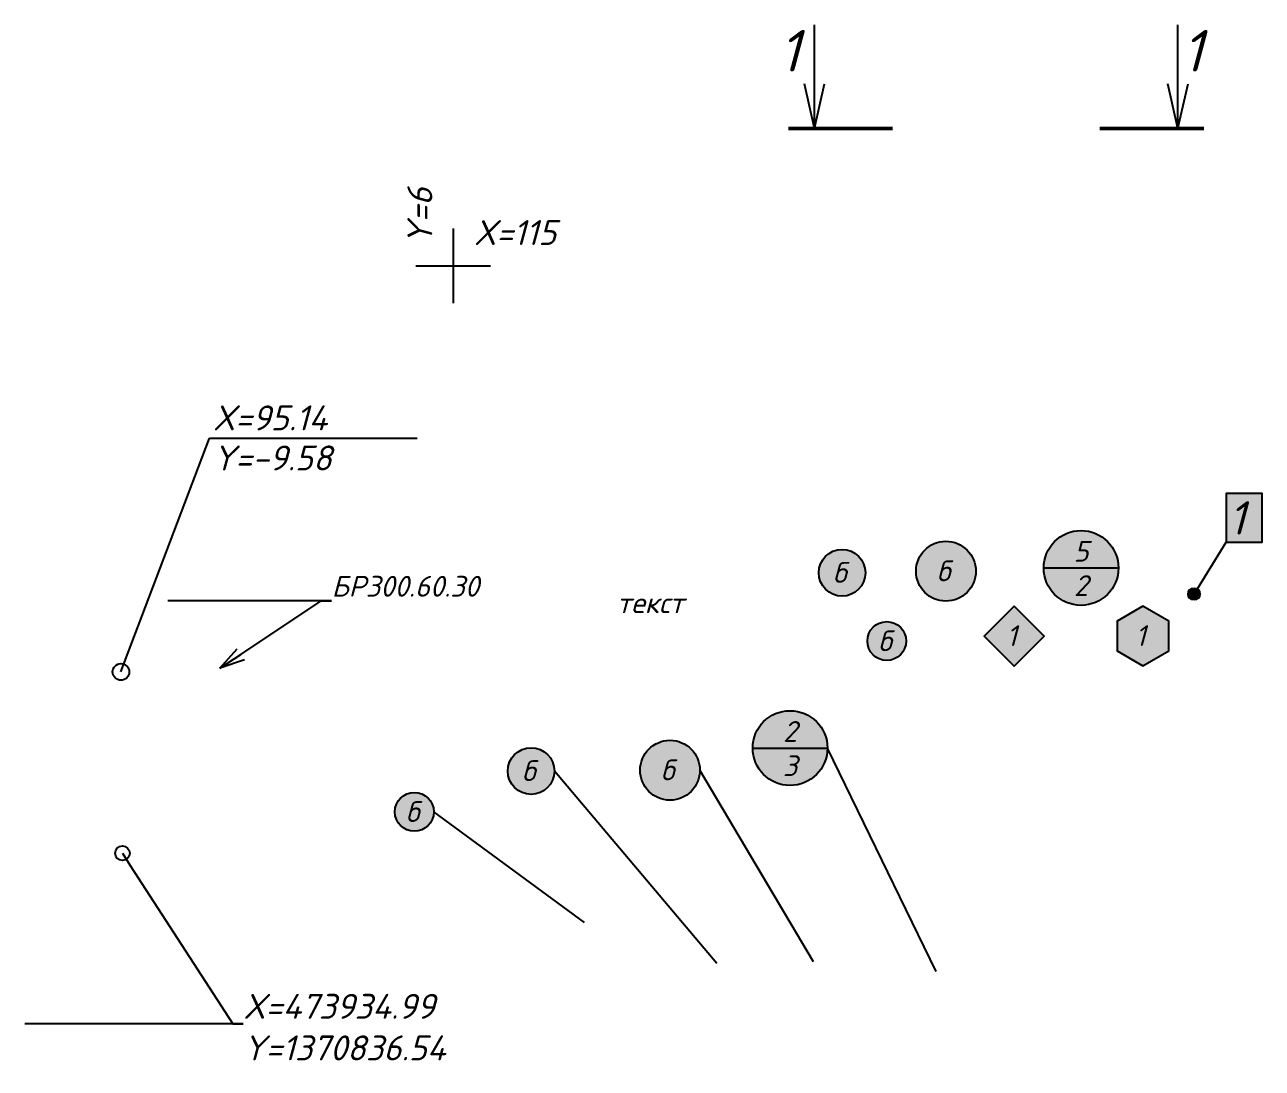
# Model space of a CAD drawing. Header units: millimetres. Extents: x -343 to 256, y -115 to 176.
# Drawn here: x -14.2 to 45.4, y 76.1 to 126.3 of the extents above; entities that cross this region are included whole.
import ezdxf
from ezdxf import colors
from ezdxf.entities.mleader import LeaderData, LeaderLine
from ezdxf.enums import TextEntityAlignment as Align
from ezdxf.math import Vec2, Vec3

# ---------------------------------------------------------------- set-up
doc = ezdxf.new("R2010")
doc.units = ezdxf.units.MM
doc.layers.add('06 рз', color=7, linetype='Continuous')
doc.layers.add('_сетка', color=7, linetype='Continuous')
doc.styles.get("Standard").update_dxf_attribs({"font": 'isocpeui.ttf', "height": 2.6})
doc.styles.add('Аннотации', font='isocpeui.ttf', dxfattribs={"height": 1})

# ---------------------------------------------------------------- blocks, each defined once
blk = doc.blocks.new('*U124')
at = {"lineweight": 20, "true_color": 0xffffff, "transparency": 16777216}
h = blk.add_hatch(color=7, dxfattribs=at)
edge = h.paths.add_edge_path()
edge.add_arc((0, 0), 1.44, 0, 360)
at = {"color": 0, "linetype": 'Continuous', "lineweight": -2, "transparency": 16777216}
blk.add_circle((0, 0), 1.44, dxfattribs=at)
at = {"color": 0, "linetype": 'ByBlock', "lineweight": -2, "ltscale": 100, "transparency": 16777216, "style": 'Аннотации'}
blk.add_attdef('ТЕКСТ', text='', height=1, dxfattribs=at).set_placement((-0.12, 0.021), align=Align.MIDDLE)
blk = doc.blocks.new('*U62')
at = {"lineweight": 20, "true_color": 0xffffff, "transparency": 16777216}
h = blk.add_hatch(color=7, dxfattribs=at)
edge = h.paths.add_edge_path()
edge.add_arc((0, 0), 1.8, 0, 360)
at = {"linetype": 'ByBlock', "lineweight": -2, "transparency": 16777216}
blk.add_lwpolyline([(-1.8, 0), (1.8, 0)], dxfattribs=at)
blk.add_circle((0, 0), 1.8, dxfattribs=at)
at = {"color": 0, "linetype": 'ByBlock', "lineweight": -2, "ltscale": 100, "transparency": 16777216, "style": 'Аннотации'}
blk.add_attdef('ТИП', text='', height=1, dxfattribs=at).set_placement((0, 0), align=Align.BOTTOM_CENTER)
at = {"color": 18, "linetype": 'ByBlock', "lineweight": -2, "ltscale": 100, "true_color": 0x000000, "transparency": 16777216, "style": 'Аннотации'}
blk.add_attdef('КОЛ-ВО', text='', height=1, dxfattribs=at).set_placement((0, -0.35), align=Align.TOP_CENTER)
blk = doc.blocks.new('круг_оз')
at = {"lineweight": 20, "true_color": 0xffffff, "transparency": 16777216}
h = blk.add_hatch(color=7, dxfattribs=at)
edge = h.paths.add_edge_path()
edge.add_arc((0, 0), 1.8, 0, 360)
at = {"linetype": 'ByBlock', "lineweight": -2, "transparency": 16777216}
blk.add_lwpolyline([(-1.8, 0), (1.8, 0)], dxfattribs=at)
blk.add_circle((0, 0), 1.8, dxfattribs=at)
at = {"color": 0, "linetype": 'ByBlock', "lineweight": -2, "ltscale": 100, "transparency": 16777216, "style": 'Аннотации'}
blk.add_attdef('ТИП', text='', height=1, dxfattribs=at).set_placement((0, 0), align=Align.BOTTOM_CENTER)
at = {"color": 18, "linetype": 'ByBlock', "lineweight": -2, "ltscale": 100, "true_color": 0x000000, "transparency": 16777216, "style": 'Аннотации'}
blk.add_attdef('КОЛ-ВО', text='', height=1, dxfattribs=at).set_placement((0, -0.35), align=Align.TOP_CENTER)
blk = doc.blocks.new('_None')
blk = doc.blocks.new('_Origin')
at = {"color": 0, "linetype": 'ByBlock', "lineweight": -2}
blk.add_line((0, 0), (-1, 0), dxfattribs=at)
blk.add_circle((0, 0), 0.5, dxfattribs=at)
blk = doc.blocks.new('*U61')
at = {"color": 0, "linetype": 'ByBlock', "lineweight": -2}
for p, q in [((0, 1.8), (0, -1.8)), ((-1.8, 0), (0, 0)), ((0, 0), (1.8, 0))]:
    blk.add_line(p, q, dxfattribs=at)
at = {"flags": 8}
blk.add_attdef('Y', (-1, 1), '', height=1.2, rotation=90, dxfattribs=at)
blk.add_attdef('X', (1, 1), '', height=1.2, dxfattribs=at)
blk = doc.blocks.new('_Open30')
at = {"color": 0, "linetype": 'ByBlock', "lineweight": -2}
for p, q in [((-1, 0.268), (0, 0)), ((0, 0), (-1, -0.268)), ((0, 0), (-1, 0))]:
    blk.add_line(p, q, dxfattribs=at)
blk = doc.blocks.new('*U127')
at = {"lineweight": 20, "true_color": 0xffffff, "transparency": 16777216}
h = blk.add_hatch(color=7, dxfattribs=at)
edge = h.paths.add_edge_path()
edge.add_arc((0, 0), 1.125, 0, 360)
at = {"color": 0, "linetype": 'Continuous', "lineweight": -2, "transparency": 16777216}
blk.add_circle((0, 0), 1.125, dxfattribs=at)
at = {"color": 0, "linetype": 'ByBlock', "lineweight": -2, "ltscale": 100, "transparency": 16777216, "style": 'Аннотации'}
blk.add_attdef('ТЕКСТ', text='', height=1, dxfattribs=at).set_placement((-0.12, 0.021), align=Align.MIDDLE)
blk = doc.blocks.new('*U128')
at = {"lineweight": 20, "true_color": 0xffffff, "transparency": 16777216}
h = blk.add_hatch(color=7, dxfattribs=at)
edge = h.paths.add_edge_path()
edge.add_arc((0, 0), 0.935, 0, 360)
at = {"color": 0, "linetype": 'Continuous', "lineweight": -2, "transparency": 16777216}
blk.add_circle((0, 0), 0.935, dxfattribs=at)
at = {"color": 0, "linetype": 'ByBlock', "lineweight": -2, "ltscale": 100, "transparency": 16777216, "style": 'Аннотации'}
blk.add_attdef('ТЕКСТ', text='', height=1, dxfattribs=at).set_placement((-0.09, 0.016), align=Align.MIDDLE)
blk = doc.blocks.new('круг компакт')
at = {"lineweight": 20, "true_color": 0xffffff, "transparency": 16777216}
h = blk.add_hatch(color=7, dxfattribs=at)
edge = h.paths.add_edge_path()
edge.add_arc((0, 0), 1.125, 0, 360)
at = {"color": 0, "linetype": 'Continuous', "lineweight": -2, "transparency": 16777216}
blk.add_circle((0, 0), 1.125, dxfattribs=at)
at = {"color": 0, "linetype": 'ByBlock', "lineweight": -2, "ltscale": 100, "transparency": 16777216, "style": 'Аннотации'}
blk.add_attdef('ТЕКСТ', text='', height=1, dxfattribs=at).set_placement((-0.12, 0.021), align=Align.MIDDLE)
blk = doc.blocks.new('круг')
at = {"lineweight": 20, "true_color": 0xffffff, "transparency": 16777216}
h = blk.add_hatch(color=7, dxfattribs=at)
edge = h.paths.add_edge_path()
edge.add_arc((0, 0), 1.44, 0, 360)
at = {"color": 0, "linetype": 'Continuous', "lineweight": -2, "transparency": 16777216}
blk.add_circle((0, 0), 1.44, dxfattribs=at)
at = {"color": 0, "linetype": 'ByBlock', "lineweight": -2, "ltscale": 100, "transparency": 16777216, "style": 'Аннотации'}
blk.add_attdef('ТЕКСТ', text='', height=1, dxfattribs=at).set_placement((-0.12, 0.021), align=Align.MIDDLE)
blk = doc.blocks.new('круг компакт+')
at = {"lineweight": 20, "true_color": 0xffffff, "transparency": 16777216}
h = blk.add_hatch(color=7, dxfattribs=at)
edge = h.paths.add_edge_path()
edge.add_arc((0, 0), 0.935, 0, 360)
at = {"color": 0, "linetype": 'Continuous', "lineweight": -2, "transparency": 16777216}
blk.add_circle((0, 0), 0.935, dxfattribs=at)
at = {"color": 0, "linetype": 'ByBlock', "lineweight": -2, "ltscale": 100, "transparency": 16777216, "style": 'Аннотации'}
blk.add_attdef('ТЕКСТ', text='', height=1, dxfattribs=at).set_placement((-0.09, 0.016), align=Align.MIDDLE)
blk = doc.blocks.new('*U130')
at = {"linetype": 'ByBlock', "lineweight": -2, "ltscale": 0.5, "true_color": 0xffffff}
h = blk.add_hatch(color=7, dxfattribs=at)
h.dxf.hatch_style = 1
h.paths.add_polyline_path([(1.548, 2.492), (3.285, 2.492), (3.285, 4.842), (1.548, 4.842)])
at = {"linetype": 'ByBlock', "ltscale": 0.5}
h = blk.add_hatch(color=0, dxfattribs=at)
h.dxf.hatch_style = 1
edge = h.paths.add_edge_path()
edge.add_arc((0, 0), 0.3, 0, 360)
at = {"color": 0, "linetype": 'ByBlock', "lineweight": -2}
for p, q in [((0, 0), (1.548, 2.492)), ((1.548, 2.492), (3.285, 2.492))]:
    blk.add_line(p, q, dxfattribs=at)
at = {"color": 7, "linetype": 'ByBlock', "lineweight": -2, "ltscale": 0.5, "true_color": 0xffffff}
blk.add_lwpolyline([(1.548, 2.492), (3.285, 2.492), (3.285, 4.842), (1.548, 4.842)], close=True, dxfattribs=at)
at = {"color": 0, "linetype": 'ByBlock', "lineweight": 0}
blk.add_circle((0, 0), 0.3, dxfattribs=at)
at = {"color": 0, "linetype": 'ByBlock', "ltscale": 0.5}
blk.add_attdef('ТЕКСТ', text='', height=1.6, dxfattribs=at).set_placement((2.153, 2.863), align=Align.BOTTOM_LEFT)
blk = doc.blocks.new('*U125')
at = {"lineweight": 20, "true_color": 0xffffff, "transparency": 16777216}
blk.add_hatch(color=7, dxfattribs=at).paths.add_polyline_path([(0, 1.44), (-1.44, 0), (0, -1.44), (1.44, 0)])
at = {"color": 0, "linetype": 'ByBlock', "lineweight": -2, "ltscale": 0.5}
blk.add_lwpolyline([(0, 1.44), (-1.44, 0), (0, -1.44), (1.44, 0)], close=True, dxfattribs=at)
at = {"color": 0, "linetype": 'ByBlock', "lineweight": -2, "ltscale": 100, "transparency": 16777216, "style": 'Аннотации'}
blk.add_attdef('ТЕКСТ', text='', height=1, dxfattribs=at).set_placement((-0.12, 0.021), align=Align.MIDDLE)
blk = doc.blocks.new('*U126')
at = {"lineweight": 20, "true_color": 0xffffff, "transparency": 16777216}
blk.add_hatch(color=7, dxfattribs=at).paths.add_polyline_path([(0, 1.44), (-1.247, 0.72), (-1.247, -0.72), (0, -1.44), (1.247, -0.72), (1.247, 0.72)])
at = {"color": 0, "linetype": 'ByBlock', "lineweight": -2, "ltscale": 0.5}
blk.add_lwpolyline([(0, 1.44), (-1.247, 0.72), (-1.247, -0.72), (0, -1.44), (1.247, -0.72), (1.247, 0.72)], close=True, dxfattribs=at)
at = {"color": 0, "linetype": 'ByBlock', "lineweight": -2, "ltscale": 100, "transparency": 16777216, "style": 'Аннотации'}
blk.add_attdef('ТЕКСТ', text='', height=1, dxfattribs=at).set_placement((-0.12, 0.021), align=Align.MIDDLE)
blk = doc.blocks.new('*U158')
at = {"color": 0, "linetype": 'ByBlock', "lineweight": -2, "ltscale": 100, "transparency": 16777216, "style": 'Аннотации'}
blk.add_attdef('ТЕКСТ', text='', height=1, dxfattribs=at).set_placement((0, 0.4), align=Align.BOTTOM_CENTER)
blk = doc.blocks.new('разрез гориз')
at = {"color": 0, "linetype": 'ByBlock', "lineweight": -2, "ltscale": 0.5}
for p, q in [((-8.75, 0), (-8.75, 5)), ((8.75, 0), (8.75, 5)), ((-8.75, 0), (-9.238, 2.158)), ((-8.75, 0), (-8.262, 2.158)), ((8.75, 0), (8.262, 2.158)), ((8.75, 0), (9.238, 2.158))]:
    blk.add_line(p, q, dxfattribs=at)
at = {"color": 0, "linetype": 'ByBlock', "lineweight": 50, "ltscale": 0.5}
for p, q in [((-10, 0), (-5, 0)), ((10, 0), (5, 0))]:
    blk.add_line(p, q, dxfattribs=at)
at = {"color": 0, "linetype": 'ByBlock', "lineweight": -2, "ltscale": 0.5, "style": 'Аннотации'}
blk.add_attdef('ТЕКСТ1', text='', height=2, dxfattribs=at).set_placement((-9.45, 3.75), align=Align.MIDDLE_RIGHT)
blk.add_attdef('ТЕКСТ2', text='', height=2, dxfattribs=at).set_placement((8.95, 3.75), align=Align.MIDDLE_LEFT)
blk = doc.blocks.new('автокоординаты')
at = {"color": 0, "linetype": 'ByBlock', "lineweight": -3}
for p, q in [((0, 0), (4.264, 11.258)), ((4.264, 11.258), (14.264, 11.258))]:
    blk.add_line(p, q, dxfattribs=at)
at = {"color": 0, "linetype": 'ByBlock', "lineweight": -2}
blk.add_circle((0, 0), 0.4, dxfattribs=at)
at = {"color": 0, "linetype": 'Continuous', "lineweight": -3, "flags": 8}
for tag, p in [('X', (4.424, 11.628)), ('Y', (4.424, 9.698))]:
    blk.add_attdef(tag, p, '', height=1.2, dxfattribs=at)

msp = doc.modelspace()

# ---------------------------------------------------------------- block references
at = {"color": 0, "linetype": 'ByBlock', "lineweight": -3, "ltscale": 0.5}
msp.add_blockref('разрез гориз', (32.567, 121.29), dxfattribs=at).add_auto_attribs({'ТЕКСТ1': '1', 'ТЕКСТ2': '1'})
at = {"linetype": 'ByBlock', "ltscale": 0.5}
ref = msp.add_blockref('*U130', (42.095, 98.89), dxfattribs=at)
ref.add_attrib('ТЕКСТ_001', '1', (43.762, 101.753), dxfattribs={"color": 0, "linetype": 'ByBlock', "ltscale": 0.5, "height": 1.6})
at = {"color": 94}
msp.add_blockref('*U62', (36.655, 100.146), dxfattribs=at).add_auto_attribs({'ТИП': '5', 'КОЛ-ВО': '2'})
msp.add_blockref('*U124', (30.147, 99.988)).add_auto_attribs({'ТЕКСТ': 'б'})
at = {"color": 0, "linetype": 'ByBlock'}
for name, p in [('*U127', (25.147, 99.913)), ('*U128', (27.298, 96.627))]:
    msp.add_blockref(name, p, dxfattribs=at).add_auto_attribs({'ТЕКСТ': 'б'})
at = {"color": 0, "linetype": 'ByBlock', "lineweight": -2, "ltscale": 0.5}
ref = msp.add_blockref('*U158', (16.336, 97.571), dxfattribs=at)
ref.add_attrib('ТЕКСТ_001', 'текст', (14.291, 97.971), dxfattribs={"color": 0, "linetype": 'ByBlock', "lineweight": -2, "ltscale": 100, "transparency": 16777216, "height": 1, "style": 'Аннотации'})
for name, p in [('*U125', (33.435, 96.866)), ('*U126', (39.637, 96.869))]:
    msp.add_blockref(name, p, dxfattribs=at).add_auto_attribs({'ТЕКСТ': '1'})
at = {"layer": '06 рз', "color": 5, "linetype": 'ByBlock', "lineweight": -2}
ref = msp.add_blockref('автокоординаты', (-9.581, 95.141), dxfattribs=at)
ref.add_attrib('X', 'X=95.14', (-5.158, 106.769), dxfattribs={"layer": '0', "color": 0, "linetype": 'Continuous', "lineweight": -3, "height": 1.2})
ref.add_attrib('Y', 'Y=-9.58', (-5.158, 104.839), dxfattribs={"layer": '0', "color": 0, "linetype": 'Continuous', "lineweight": -3, "height": 1.2})
at = {"layer": '_сетка', "color": 92, "linetype": 'ByBlock', "lineweight": -3, "true_color": 0x00dd00}
ref = msp.add_blockref('*U61', (6.412, 114.689), dxfattribs=at)
ref.add_attrib('X', 'X=115', (7.412, 115.689), dxfattribs={"layer": '0', "height": 1.2})
ref.add_attrib('Y', 'Y=6', (5.412, 115.689), dxfattribs={"layer": '0', "height": 1.2, "rotation": 90})

# ---------------------------------------------------------------- leaders
at = {"lineweight": -3, "ltscale": 2}
ml = msp.add_multileader_mtext('Standard', dxfattribs=at)
ml.set_content('БР300.60.30', color=7, style='Аннотации')
ml.set_leader_properties()
ml.set_arrow_properties(name='OPEN30')
ml.build(insert=Vec2(0, 0))
ml.multileader.update_dxf_attribs({"text_left_attachment_type": 6, "text_right_attachment_type": 6, "dogleg_length": 0.5, "arrow_head_size": 1.2})
ctx = ml.context
ctx.base_point, ctx.char_height, ctx.arrow_head_size, ctx.landing_gap_size, ctx.plane_origin = Vec3(0.563, 98.564), 1, 1.2, 0, Vec3(-4.811, 95.321)
ctx.left_attachment, ctx.right_attachment = 6, 6
notes = []
notes.append((ctx, [(0, (1, 1, 0), (0.063, 98.564), (1, 0), 0.5, [(0, [(-4.811, 95.321)], 0, [])])]))
ctx.mtext.insert, ctx.mtext.flow_direction = Vec3(0.563, 99.764), 5
at = {"color": 94, "linetype": 'ByBlock'}
ml = msp.add_multileader_block('Standard', dxfattribs=at)
ml.set_content('круг_оз', color=94)
ml.set_attribute('ТИП', '2', width=0)
ml.set_attribute('КОЛ-ВО', '3', width=0)
ml.set_leader_properties(color=7)
ml.set_arrow_properties(name='NONE')
ml.build(insert=Vec2(0, 0))
ml.multileader.update_dxf_attribs({"has_dogleg": 0, "text_left_attachment_type": 6, "text_right_attachment_type": 6, "dogleg_length": 0.0001, "arrow_head_size": 1, "block_connection_type": 1})
ctx = ml.context
ctx.base_point, ctx.char_height, ctx.arrow_head_size, ctx.landing_gap_size, ctx.plane_origin = Vec3(20.843, 91.475), 2.6, 1, 0, Vec3(29.683, 80.729)
ctx.left_attachment, ctx.right_attachment, ctx.attachment_type = 6, 6, 1
notes.append((ctx, [(0, (1, 1, 0), (24.443, 91.475), (-1, 0), 0.0001, [(0, [(29.683, 80.729)], 0, [])])]))
ctx.block.insert = Vec3(22.643, 91.475)
at = {"color": 0, "linetype": 'ByBlock'}
ml = msp.add_multileader_block('Standard', dxfattribs=at)
ml.set_content('круг')
ml.set_attribute('ТЕКСТ', 'б', width=0)
ml.set_leader_properties(color=256)
ml.set_arrow_properties(name='NONE')
ml.build(insert=Vec2(0, 0))
ml.multileader.update_dxf_attribs({"has_dogleg": 0, "text_left_attachment_type": 6, "text_right_attachment_type": 6, "dogleg_length": 0.0001, "arrow_head_size": 1, "block_connection_type": 1})
ctx = ml.context
ctx.base_point, ctx.char_height, ctx.arrow_head_size, ctx.landing_gap_size, ctx.plane_origin = Vec3(15.419, 90.409), 2.6, 1, 0, Vec3(23.777, 81.18)
ctx.left_attachment, ctx.right_attachment, ctx.attachment_type = 6, 6, 1
notes.append((ctx, [(0, (1, 1, 0), (18.3, 90.409), (-1, 0), 0.0001, [(0, [(23.777, 81.18)], 0, [])])]))
ctx.block.insert = Vec3(16.859, 90.409)
ml = msp.add_multileader_block('Standard', dxfattribs=at)
ml.set_content('круг компакт')
ml.set_attribute('ТЕКСТ', 'б', width=0)
ml.set_leader_properties(color=256)
ml.set_arrow_properties(name='NONE')
ml.build(insert=Vec2(0, 0))
ml.multileader.update_dxf_attribs({"has_dogleg": 0, "text_left_attachment_type": 6, "text_right_attachment_type": 6, "dogleg_length": 0.0001, "arrow_head_size": 1, "block_connection_type": 1})
ctx = ml.context
ctx.base_point, ctx.char_height, ctx.arrow_head_size, ctx.landing_gap_size, ctx.plane_origin = Vec3(9.046, 90.37), 2.6, 1, 0, Vec3(19.121, 81.102)
ctx.left_attachment, ctx.right_attachment, ctx.attachment_type = 6, 6, 1
notes.append((ctx, [(0, (1, 1, 0), (11.296, 90.37), (-1, 0), 0.0001, [(0, [(19.121, 81.102)], 0, [])])]))
ctx.block.insert = Vec3(10.171, 90.37)
ml = msp.add_multileader_block('Standard', dxfattribs=at)
ml.set_content('круг компакт+')
ml.set_attribute('ТЕКСТ', 'б', width=0)
ml.set_leader_properties(color=256)
ml.set_arrow_properties(name='NONE')
ml.build(insert=Vec2(0, 0))
ml.multileader.update_dxf_attribs({"has_dogleg": 0, "text_left_attachment_type": 6, "text_right_attachment_type": 6, "dogleg_length": 0.0001, "arrow_head_size": 1, "block_connection_type": 1})
ctx = ml.context
ctx.base_point, ctx.char_height, ctx.arrow_head_size, ctx.landing_gap_size, ctx.plane_origin = Vec3(3.613, 88.406), 2.6, 1, 0, Vec3(12.746, 81.142)
ctx.left_attachment, ctx.right_attachment, ctx.attachment_type = 6, 6, 1
notes.append((ctx, [(0, (1, 1, 0), (5.483, 88.406), (-1, 0), 0.0001, [(0, [(12.746, 83.074)], 0, [])])]))
ctx.block.insert = Vec3(4.548, 88.406)
at = {"linetype": 'Continuous', "lineweight": -3, "ltscale": 0.1}
ml = msp.add_multileader_mtext('Standard', dxfattribs=at)
ml.set_content('X=473934.99^JY=1370836.54', color=5, style='Аннотации')
ml.set_leader_properties(color=5)
ml.set_arrow_properties(name='ORIGIN')
ml.build(insert=Vec2(0, 0))
ml.multileader.update_dxf_attribs({"text_left_attachment_type": 6, "text_right_attachment_type": 6, "dogleg_length": 0.5, "arrow_head_size": 0.7})
ctx = ml.context
ctx.base_point, ctx.char_height, ctx.arrow_head_size, ctx.landing_gap_size, ctx.plane_origin = Vec3(-3.699, 78.205), 1.2, 0.7, 0, Vec3(-18.363, 89.692)
ctx.left_attachment, ctx.right_attachment = 6, 6
notes.append((ctx, [(0, (1, 1, 0), (-4.199, 78.205), (1, 0), 0.5, [(0, [(-9.51, 86.414)], 0, [])])]))
ctx.mtext.insert, ctx.mtext.flow_direction = Vec3(-3.699, 79.645), 5
for ctx, leaders in notes:
    for number, flags, end, landing, length, lines in leaders:
        leader = LeaderData()
        leader.index, (leader.has_last_leader_line, leader.has_dogleg_vector, leader.attachment_direction) = number, flags
        leader.last_leader_point, leader.dogleg_vector, leader.dogleg_length = Vec3(end), Vec3(landing), length
        for number, points, colour, breaks in lines:
            line = LeaderLine()
            line.index, line.vertices, line.color, line.breaks = number, Vec3.list(points), colors.encode_raw_color(colour), breaks
            leader.lines.append(line)
        ctx.leaders.append(leader)

doc.saveas('drawing.dxf')
